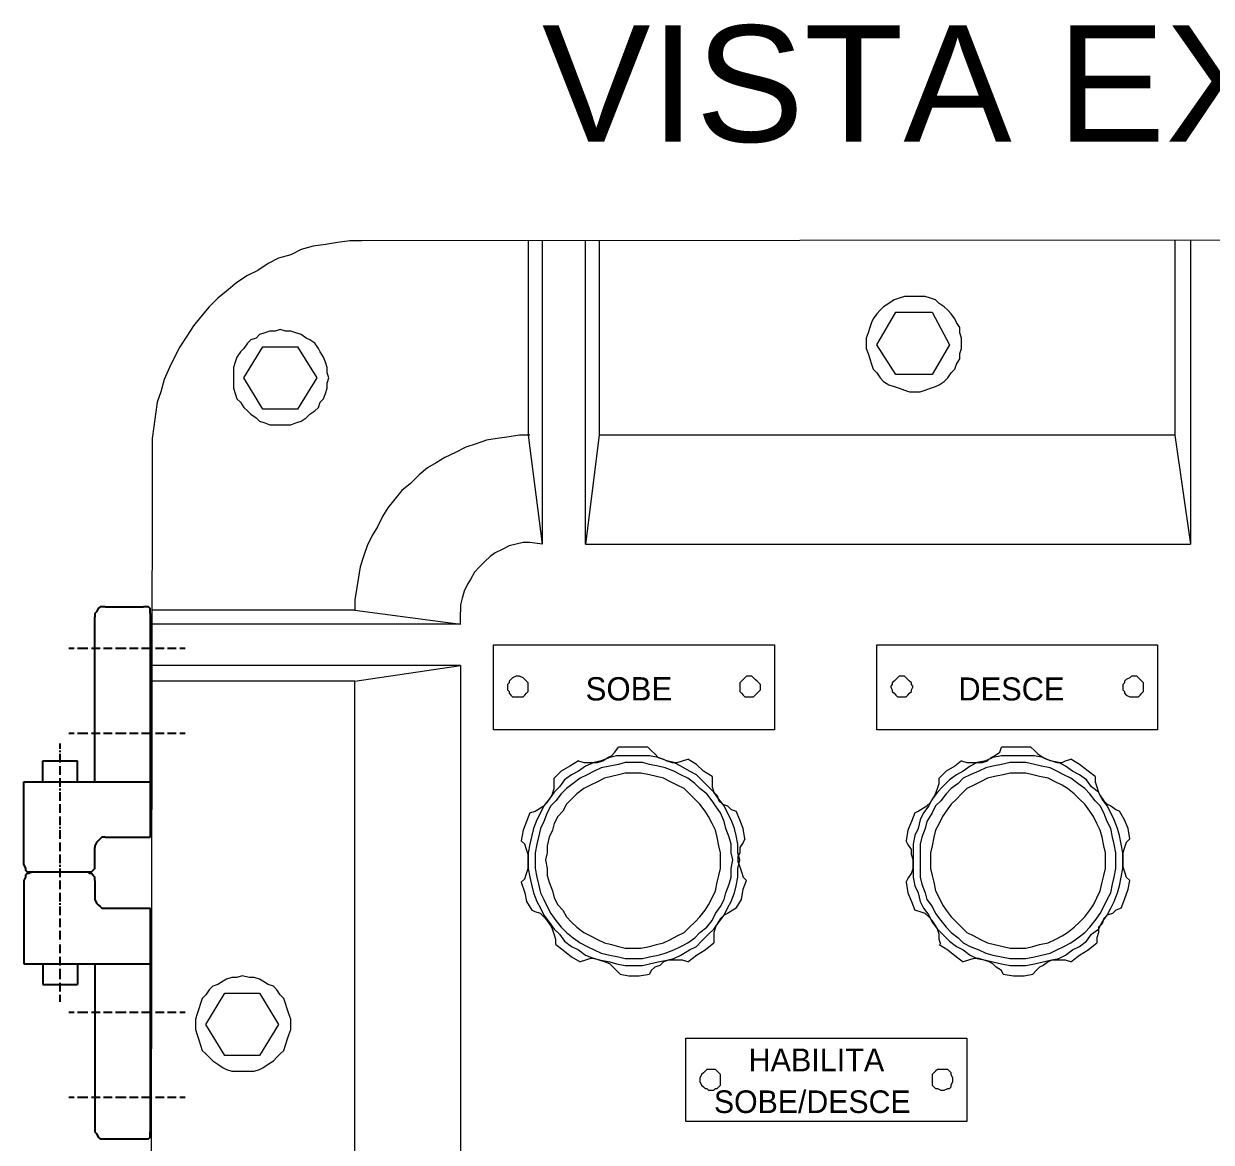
# Model space of a CAD drawing. Header units: millimetres. Extents: x -72 to 2978, y -1067 to 2817.
# Drawn here: x 1852 to 2056.1, y 1382.3 to 1574.5 of the extents above; entities that cross this region are included whole.
import ezdxf

# ---------------------------------------------------------------- set-up
doc = ezdxf.new("R2010")
doc.units = ezdxf.units.MM
doc.styles.add('CIDFont+F1$001H0', font='')
doc.styles.get("Standard").update_dxf_attribs({"font": 'arial.ttf'})
doc.styles.get('CIDFont+F1$001H0').set_extended_font_data('CIDFont+F1')

msp = doc.modelspace()

# ---------------------------------------------------------------- linework, layer by layer
at = {"color": 7, "linetype": 'Continuous', "lineweight": 15, "true_color": 0x000007}
for p, q in [((2201.79, 1537.48), (1910.11, 1537.18)), ((1938.71, 1537.18), (1938.71, 1503.82)), ((1941.1, 1537.18), (1941.1, 1485.05)), ((1948.55, 1485.05), (1948.55, 1537.18)), ((1950.93, 1537.18), (1950.93, 1503.82)), ((2049.84, 1537.18), (2049.84, 1503.82)), ((2052.52, 1537.18), (2052.52, 1485.05)), ((1998.6, 1519.31), (2001.88, 1524.97)), ((2001.88, 1524.97), (2008.13, 1524.97)), ((2008.13, 1524.97), (2011.11, 1519.31)), ((1889.85, 1513.65), (1893.13, 1519.01)), ((1893.13, 1519.01), (1899.09, 1519.01)), ((1899.09, 1519.01), (1902.37, 1513.65)), ((2001.88, 1514.24), (1998.6, 1519.31)), ((2011.11, 1519.31), (2008.13, 1514.24)), ((1893.13, 1508.29), (1889.85, 1513.65)), ((1902.37, 1513.65), (1899.09, 1508.29)), ((2008.13, 1514.24), (2001.88, 1514.24)), ((1899.09, 1508.29), (1893.13, 1508.29)), ((1938.71, 1503.82), (1941.1, 1485.05)), ((1950.93, 1503.82), (1948.55, 1485.05)), ((2049.84, 1503.82), (1950.93, 1503.82)), ((2049.84, 1503.82), (2052.52, 1485.05)), ((1874.06, 1501.14), (1873.77, 1209.17)), ((1941.1, 1485.05), (1939.01, 1485.35)), ((1948.55, 1485.05), (2052.52, 1485.05)), ((1908.92, 1473.73), (1874.06, 1473.73)), ((1908.92, 1473.73), (1927.1, 1471.34)), ((1927.1, 1471.34), (1927.1, 1473.43)), ((1927.1, 1471.34), (1874.06, 1471.34)), ((1927.1, 1464.19), (1874.06, 1464.19)), ((1908.92, 1461.51), (1927.1, 1464.19)), ((1927.1, 1464.19), (1927.1, 1358.73)), ((1908.92, 1461.51), (1874.06, 1461.51)), ((1908.92, 1361.11), (1908.92, 1461.51)), ((1883.3, 1402.52), (1886.58, 1407.88)), ((1886.58, 1407.88), (1892.54, 1407.88)), ((1892.54, 1407.88), (1895.81, 1402.52)), ((1886.58, 1397.16), (1883.3, 1402.52)), ((1895.81, 1402.52), (1892.54, 1397.16)), ((1892.54, 1397.16), (1886.58, 1397.16))]:
    msp.add_line(p, q, dxfattribs=at)
at = {"color": 7, "linetype": 'Continuous', "lineweight": 25, "true_color": 0x000007}
for p, q in [((1866.02, 1474.32), (1872.57, 1474.32)), ((1864.23, 1444.23), (1864.23, 1472.53)), ((1873.77, 1473.13), (1873.77, 1434.7)), ((1859.76, 1467.17), (1860.66, 1467.17)), ((1860.96, 1467.17), (1860.96, 1467.17)), ((1861.25, 1467.17), (1863.04, 1467.17)), ((1863.34, 1467.17), (1863.34, 1467.17)), ((1863.64, 1467.17), (1865.13, 1467.17)), ((1865.42, 1467.17), (1865.42, 1467.17)), ((1865.72, 1467.17), (1867.21, 1467.17)), ((1867.51, 1467.17), (1867.51, 1467.17)), ((1867.81, 1467.17), (1869.6, 1467.17)), ((1869.89, 1467.17), (1869.89, 1467.17)), ((1870.19, 1467.17), (1871.68, 1467.17)), ((1871.98, 1467.17), (1871.98, 1467.17)), ((1872.28, 1467.17), (1873.77, 1467.17)), ((1874.06, 1467.17), (1874.06, 1467.17)), ((1874.66, 1467.17), (1876.15, 1467.17)), ((1876.45, 1467.17), (1876.45, 1467.17)), ((1876.75, 1467.17), (1878.24, 1467.17)), ((1878.53, 1467.17), (1878.53, 1467.17)), ((1878.83, 1467.17), (1879.73, 1467.17)), ((1859.76, 1452.57), (1860.66, 1452.57)), ((1860.96, 1452.57), (1860.96, 1452.57)), ((1861.25, 1452.57), (1863.04, 1452.57)), ((1863.34, 1452.57), (1863.34, 1452.57)), ((1863.64, 1452.57), (1865.13, 1452.57)), ((1865.42, 1452.57), (1865.42, 1452.57)), ((1865.72, 1452.57), (1867.21, 1452.57)), ((1867.51, 1452.57), (1867.51, 1452.57)), ((1867.81, 1452.57), (1869.6, 1452.57)), ((1869.89, 1452.57), (1869.89, 1452.57)), ((1870.19, 1452.57), (1871.68, 1452.57)), ((1871.98, 1452.57), (1871.98, 1452.57)), ((1872.28, 1452.57), (1873.77, 1452.57)), ((1874.06, 1452.57), (1874.06, 1452.57)), ((1874.66, 1452.57), (1876.15, 1452.57)), ((1876.45, 1452.57), (1876.45, 1452.57)), ((1876.75, 1452.57), (1878.24, 1452.57)), ((1878.53, 1452.57), (1878.53, 1452.57)), ((1878.83, 1452.57), (1879.73, 1452.57)), ((1858.27, 1449.89), (1858.27, 1450.79)), ((1858.27, 1449.3), (1858.27, 1449.59)), ((1858.27, 1447.51), (1858.27, 1449)), ((1855.29, 1447.81), (1861.25, 1447.81)), ((1855.29, 1444.23), (1855.29, 1447.81)), ((1858.27, 1447.21), (1858.27, 1447.21)), ((1861.25, 1444.23), (1861.25, 1447.81)), ((1858.27, 1445.42), (1858.27, 1446.91)), ((1858.27, 1445.13), (1858.27, 1445.13)), ((1852.02, 1444.23), (1873.77, 1444.23)), ((1852.02, 1429.93), (1852.02, 1444.23)), ((1858.27, 1443.34), (1858.27, 1444.83)), ((1858.27, 1442.74), (1858.27, 1443.04)), ((1858.27, 1440.95), (1858.27, 1442.44)), ((1858.27, 1440.66), (1858.27, 1440.66)), ((1858.27, 1438.87), (1858.27, 1440.36)), ((1858.27, 1438.57), (1858.27, 1438.57)), ((1858.27, 1436.78), (1858.27, 1438.27)), ((1858.27, 1436.19), (1858.27, 1436.49)), ((1858.27, 1434.4), (1858.27, 1435.89)), ((1866.02, 1434.7), (1873.77, 1434.7)), ((1858.27, 1434.1), (1858.27, 1434.1)), ((1858.27, 1432.31), (1858.27, 1433.8)), ((1864.23, 1429.93), (1864.23, 1432.91)), ((1858.27, 1432.02), (1858.27, 1432.02)), ((1858.27, 1430.23), (1858.27, 1431.72)), ((1853.51, 1428.74), (1863.04, 1428.74)), ((1858.27, 1429.63), (1858.27, 1429.93)), ((1858.27, 1427.85), (1858.27, 1429.33)), ((1852.02, 1427.25), (1852.02, 1412.95)), ((1858.27, 1427.55), (1858.27, 1427.55)), ((1858.27, 1425.76), (1858.27, 1427.25)), ((1864.23, 1427.25), (1864.23, 1424.27)), ((1858.27, 1425.46), (1858.27, 1425.46)), ((1858.27, 1423.67), (1858.27, 1425.16)), ((1858.27, 1423.08), (1858.27, 1423.38)), ((1858.27, 1421.29), (1858.27, 1422.78)), ((1866.02, 1422.48), (1873.77, 1422.48)), ((1873.77, 1422.48), (1873.77, 1384.05)), ((1858.27, 1420.99), (1858.27, 1420.99)), ((1858.27, 1419.21), (1858.27, 1420.7)), ((1858.27, 1418.91), (1858.27, 1418.91)), ((1858.27, 1417.12), (1858.27, 1418.61)), ((1858.27, 1416.52), (1858.27, 1416.52)), ((1858.27, 1414.74), (1858.27, 1416.23)), ((1858.27, 1414.44), (1858.27, 1414.44)), ((1852.02, 1412.95), (1873.77, 1412.95)), ((1855.29, 1412.95), (1855.29, 1409.37)), ((1858.27, 1412.65), (1858.27, 1414.14)), ((1858.27, 1412.35), (1858.27, 1412.35)), ((1861.25, 1412.95), (1861.25, 1409.37)), ((1864.23, 1412.95), (1864.23, 1384.65)), ((1858.27, 1410.27), (1858.27, 1412.06)), ((1855.29, 1409.37), (1861.25, 1409.37)), ((1858.27, 1409.97), (1858.27, 1409.97)), ((1858.27, 1408.18), (1858.27, 1409.67)), ((1858.27, 1407.88), (1858.27, 1407.88)), ((1858.27, 1406.39), (1858.27, 1407.59)), ((1859.76, 1404.61), (1860.66, 1404.61)), ((1860.96, 1404.61), (1860.96, 1404.61)), ((1861.25, 1404.61), (1863.04, 1404.61)), ((1863.34, 1404.61), (1863.34, 1404.61)), ((1863.64, 1404.61), (1865.13, 1404.61)), ((1865.42, 1404.61), (1865.42, 1404.61)), ((1865.72, 1404.61), (1867.21, 1404.61)), ((1867.51, 1404.61), (1867.51, 1404.61)), ((1867.81, 1404.61), (1869.6, 1404.61)), ((1869.89, 1404.61), (1869.89, 1404.61)), ((1870.19, 1404.61), (1871.68, 1404.61)), ((1871.98, 1404.61), (1871.98, 1404.61)), ((1872.28, 1404.61), (1873.77, 1404.61)), ((1874.06, 1404.61), (1874.06, 1404.61)), ((1874.66, 1404.61), (1876.15, 1404.61)), ((1876.45, 1404.61), (1876.45, 1404.61)), ((1876.75, 1404.61), (1878.24, 1404.61)), ((1878.53, 1404.61), (1878.53, 1404.61)), ((1878.83, 1404.61), (1879.73, 1404.61)), ((1859.76, 1390.01), (1860.66, 1390.01)), ((1860.96, 1390.01), (1860.96, 1390.01)), ((1861.25, 1390.01), (1863.04, 1390.01)), ((1863.34, 1390.01), (1863.34, 1390.01)), ((1863.64, 1390.01), (1865.13, 1390.01)), ((1865.42, 1390.01), (1865.42, 1390.01)), ((1865.72, 1390.01), (1867.21, 1390.01)), ((1867.51, 1390.01), (1867.51, 1390.01)), ((1867.81, 1390.01), (1869.6, 1390.01)), ((1869.89, 1390.01), (1869.89, 1390.01)), ((1870.19, 1390.01), (1871.68, 1390.01)), ((1871.98, 1390.01), (1871.98, 1390.01)), ((1872.28, 1390.01), (1873.77, 1390.01)), ((1874.06, 1390.01), (1874.06, 1390.01)), ((1874.66, 1390.01), (1876.15, 1390.01)), ((1876.45, 1390.01), (1876.45, 1390.01)), ((1876.75, 1390.01), (1878.24, 1390.01)), ((1878.53, 1390.01), (1878.53, 1390.01)), ((1878.83, 1390.01), (1879.73, 1390.01)), ((1866.02, 1382.86), (1872.57, 1382.86))]:
    msp.add_line(p, q, dxfattribs=at)
at = {"color": 7, "linetype": 'Continuous', "lineweight": 15, "true_color": 0x000007}
for points in [[(1910.11, 1537.18), (1908.03, 1537.18), (1905.94, 1536.89), (1903.86, 1536.59), (1901.77, 1536.29), (1899.69, 1535.7), (1897.9, 1534.8), (1895.81, 1534.21), (1894.03, 1533.31), (1892.24, 1532.12), (1890.45, 1531.23), (1888.66, 1530.03), (1886.88, 1528.54), (1885.39, 1527.35), (1883.9, 1525.86), (1882.41, 1524.08), (1881.21, 1522.59), (1880.02, 1520.8), (1878.83, 1519.01), (1877.94, 1517.22), (1877.04, 1515.44), (1876.15, 1513.35), (1875.55, 1511.27), (1874.96, 1509.48), (1874.66, 1507.39), (1874.36, 1505.31), (1874.06, 1503.22), (1874.06, 1501.14)], [(1939.01, 1503.82), (1937.23, 1503.82), (1935.44, 1503.52), (1933.35, 1503.22), (1931.56, 1502.92), (1929.78, 1502.33), (1927.99, 1501.73), (1926.2, 1500.84), (1924.41, 1499.94), (1922.92, 1499.05), (1921.43, 1498.16), (1919.95, 1496.96), (1918.46, 1495.47), (1916.97, 1494.28), (1915.77, 1492.79), (1914.58, 1491.3), (1913.69, 1489.81), (1912.8, 1488.03), (1911.9, 1486.54), (1911.01, 1484.75), (1910.41, 1482.96), (1909.82, 1481.17), (1909.52, 1479.39), (1909.22, 1477.3), (1908.92, 1475.51), (1908.92, 1473.73)], [(1939.01, 1485.35), (1937.82, 1485.35), (1936.63, 1485.05), (1935.44, 1484.75), (1934.25, 1484.15), (1933.05, 1483.56), (1932.16, 1482.96), (1931.27, 1482.07), (1930.37, 1481.17), (1929.48, 1480.28), (1928.88, 1479.09), (1928.29, 1478.2), (1927.69, 1477), (1927.39, 1475.81), (1927.1, 1474.62), (1927.1, 1473.43)], [(1947.35, 1447.81), (1948.25, 1447.51), (1949.14, 1447.51), (1949.74, 1447.51), (1950.63, 1447.51), (1951.53, 1447.81), (1952.42, 1448.4), (1953.02, 1448.7), (1953.61, 1449.3), (1954.21, 1450.19)], [(1959.27, 1450.19), (1957.48, 1450.19), (1955.7, 1450.19), (1954.21, 1450.19)], [(1959.27, 1450.19), (1959.87, 1449.59), (1960.46, 1449), (1961.06, 1448.4), (1961.95, 1448.1), (1962.55, 1447.81), (1963.44, 1447.51), (1964.34, 1447.51), (1965.23, 1447.81), (1966.12, 1448.1)], [(2013.2, 1447.81), (2014.09, 1447.51), (2014.98, 1447.51), (2015.88, 1447.51), (2016.77, 1447.51), (2017.67, 1447.81), (2018.26, 1448.4), (2018.86, 1448.7), (2019.75, 1449.3), (2020.05, 1450.19)], [(2025.11, 1450.19), (2023.62, 1450.19), (2021.84, 1450.19), (2020.05, 1450.19)], [(2025.11, 1450.19), (2025.71, 1449.59), (2026.31, 1449), (2027.2, 1448.4), (2027.8, 1448.1), (2028.69, 1447.81), (2029.58, 1447.51), (2030.48, 1447.51), (2031.07, 1447.81), (2031.97, 1448.1)], [(1947.35, 1447.81), (1945.87, 1446.91), (1944.38, 1446.02), (1943.18, 1444.83)], [(1970.3, 1445.13), (1968.81, 1446.02), (1967.61, 1447.21), (1966.12, 1448.1)], [(2013.2, 1447.81), (2012.01, 1446.91), (2010.52, 1446.02), (2009.32, 1444.83)], [(2036.14, 1445.13), (2034.95, 1446.02), (2033.46, 1447.21), (2031.97, 1448.1)], [(1970.3, 1445.13), (1970.3, 1444.23), (1970.3, 1443.34), (1970.59, 1442.44), (1971.19, 1441.85), (1971.49, 1440.95), (1972.08, 1440.36), (1972.98, 1440.06), (1973.57, 1439.46), (1974.47, 1439.17)], [(2036.14, 1445.13), (2036.14, 1444.23), (2036.44, 1443.34), (2036.73, 1442.44), (2037.03, 1441.85), (2037.63, 1440.95), (2038.22, 1440.36), (2038.82, 1440.06), (2039.71, 1439.46), (2040.31, 1439.17)], [(1939.01, 1438.87), (1939.91, 1439.17), (1940.8, 1439.76), (1941.4, 1440.06), (1941.99, 1440.66), (1942.59, 1441.55), (1942.89, 1442.15), (1943.18, 1443.04), (1943.18, 1443.93), (1943.18, 1444.83)], [(2005.15, 1438.87), (2005.75, 1439.17), (2006.64, 1439.76), (2007.24, 1440.06), (2007.83, 1440.66), (2008.43, 1441.55), (2008.73, 1442.15), (2009.03, 1443.04), (2009.32, 1443.93), (2009.32, 1444.83)], [(1939.01, 1438.87), (1938.42, 1437.38), (1937.82, 1435.89), (1937.52, 1434.1)], [(1975.96, 1434.4), (1975.66, 1436.19), (1975.06, 1437.68), (1974.47, 1439.17)], [(2005.15, 1438.87), (2004.56, 1437.38), (2003.96, 1435.89), (2003.66, 1434.1)], [(2042.1, 1434.4), (2041.8, 1436.19), (2041.2, 1437.68), (2040.31, 1439.17)], [(1937.52, 1426.95), (1938.12, 1427.55), (1938.42, 1428.44), (1938.71, 1429.33), (1938.71, 1430.23), (1938.71, 1430.82), (1938.71, 1431.72), (1938.42, 1432.61), (1938.12, 1433.51), (1937.52, 1434.1)], [(1975.96, 1434.4), (1975.66, 1433.8), (1975.06, 1432.91), (1975.06, 1432.02), (1974.76, 1431.42), (1974.76, 1430.53), (1975.06, 1429.63), (1975.36, 1428.74), (1975.66, 1427.85), (1976.25, 1427.25)], [(2003.66, 1426.95), (2003.96, 1427.55), (2004.56, 1428.44), (2004.85, 1429.33), (2004.85, 1430.23), (2004.85, 1430.82), (2004.56, 1431.72), (2004.56, 1432.61), (2003.96, 1433.51), (2003.66, 1434.1)], [(2042.1, 1434.4), (2041.5, 1433.8), (2041.2, 1432.91), (2040.9, 1432.02), (2040.9, 1431.42), (2040.9, 1430.53), (2040.9, 1429.63), (2041.2, 1428.74), (2041.5, 1427.85), (2042.1, 1427.25)], [(1937.52, 1426.95), (1938.12, 1425.16), (1938.42, 1423.67), (1939.31, 1422.18)], [(1974.47, 1422.48), (1975.36, 1423.97), (1975.66, 1425.76), (1976.25, 1427.25)], [(2003.66, 1426.95), (2003.96, 1425.16), (2004.56, 1423.67), (2005.15, 1422.18)], [(2040.61, 1422.48), (2041.2, 1423.97), (2041.8, 1425.76), (2042.1, 1427.25)], [(1974.47, 1422.48), (1973.87, 1422.18), (1972.98, 1421.59), (1972.38, 1421.29), (1971.78, 1420.7), (1971.19, 1419.8), (1970.89, 1419.21), (1970.59, 1418.31), (1970.59, 1417.42), (1970.59, 1416.52)], [(2040.61, 1422.48), (2039.71, 1422.18), (2039.12, 1421.59), (2038.22, 1421.29), (2037.63, 1420.7), (2037.33, 1419.8), (2036.73, 1419.21), (2036.73, 1418.31), (2036.44, 1417.42), (2036.44, 1416.52)], [(1943.48, 1416.23), (1943.48, 1417.12), (1943.18, 1418.01), (1942.89, 1418.91), (1942.59, 1419.5), (1941.99, 1420.4), (1941.4, 1420.99), (1940.8, 1421.59), (1939.91, 1421.89), (1939.31, 1422.18)], [(2009.62, 1416.23), (2009.32, 1417.12), (2009.32, 1418.01), (2009.03, 1418.91), (2008.73, 1419.5), (2008.13, 1420.4), (2007.54, 1420.99), (2006.94, 1421.59), (2006.05, 1421.89), (2005.15, 1422.18)], [(1966.12, 1413.25), (1967.61, 1414.44), (1969.1, 1415.33), (1970.59, 1416.52)], [(2031.97, 1413.25), (2033.46, 1414.44), (2034.95, 1415.33), (2036.44, 1416.52)], [(1943.48, 1416.23), (1944.67, 1415.33), (1946.16, 1414.14), (1947.65, 1413.25)], [(2009.32, 1416.23), (2010.81, 1415.33), (2012.3, 1414.14), (2013.49, 1413.25)], [(1954.5, 1411.16), (1953.91, 1411.76), (1953.31, 1412.35), (1952.72, 1412.95), (1951.82, 1413.25), (1950.93, 1413.54), (1950.04, 1413.84), (1949.44, 1413.84), (1948.55, 1413.54), (1947.65, 1413.25)], [(1966.12, 1413.25), (1965.23, 1413.54), (1964.34, 1413.54), (1963.44, 1413.54), (1962.85, 1413.54), (1961.95, 1413.25), (1961.36, 1412.65), (1960.46, 1412.35), (1959.87, 1411.76), (1959.57, 1411.16)], [(2020.35, 1411.16), (2020.05, 1411.76), (2019.16, 1412.35), (2018.56, 1412.95), (2017.96, 1413.25), (2017.07, 1413.54), (2016.18, 1413.84), (2015.28, 1413.84), (2014.39, 1413.54), (2013.49, 1413.25)], [(2031.97, 1413.25), (2031.07, 1413.54), (2030.48, 1413.54), (2029.58, 1413.54), (2028.69, 1413.54), (2028.09, 1413.25), (2027.2, 1412.65), (2026.6, 1412.35), (2026.01, 1411.76), (2025.41, 1411.16)], [(1954.5, 1411.16), (1955.99, 1410.86), (1957.78, 1410.86), (1959.57, 1411.16)], [(2020.35, 1411.16), (2022.13, 1410.86), (2023.92, 1410.86), (2025.41, 1411.16)]]:
    msp.add_lwpolyline(points, dxfattribs=at)
for points in [[(2013.2, 1519.61), (2013.2, 1520.5), (2012.9, 1521.39), (2012.9, 1522.29), (2012.3, 1523.18), (2012.01, 1523.78), (2011.41, 1524.67), (2010.81, 1525.27), (2010.22, 1525.86), (2009.32, 1526.46), (2008.73, 1527.06), (2007.83, 1527.35), (2006.94, 1527.65), (2006.05, 1527.65), (2005.15, 1527.65), (2004.26, 1527.65), (2003.37, 1527.65), (2002.47, 1527.35), (2001.58, 1527.06), (2000.68, 1526.46), (1999.79, 1525.86), (1999.19, 1525.27), (1998.6, 1524.67), (1998, 1523.78), (1997.7, 1523.18), (1997.41, 1522.29), (1997.11, 1521.39), (1996.81, 1520.5), (1996.81, 1519.61), (1996.81, 1518.71), (1997.11, 1517.82), (1997.41, 1516.93), (1997.7, 1516.03), (1998, 1515.14), (1998.6, 1514.54), (1999.19, 1513.65), (1999.79, 1513.05), (2000.68, 1512.46), (2001.58, 1512.16), (2002.47, 1511.86), (2003.37, 1511.56), (2004.26, 1511.27), (2005.15, 1511.27), (2006.05, 1511.27), (2006.94, 1511.56), (2007.83, 1511.86), (2008.73, 1512.16), (2009.32, 1512.46), (2010.22, 1513.05), (2010.81, 1513.65), (2011.41, 1514.54), (2012.01, 1515.14), (2012.3, 1516.03), (2012.9, 1516.93), (2012.9, 1517.82), (2013.2, 1518.71)], [(1904.45, 1513.65), (1904.16, 1514.54), (1904.16, 1515.44), (1903.86, 1516.33), (1903.56, 1517.22), (1902.96, 1518.12), (1902.67, 1518.71), (1902.07, 1519.61), (1901.18, 1520.2), (1900.58, 1520.5), (1899.69, 1521.1), (1898.79, 1521.39), (1897.9, 1521.69), (1897, 1521.69), (1896.11, 1521.99), (1895.22, 1521.69), (1894.32, 1521.69), (1893.43, 1521.39), (1892.54, 1521.1), (1891.94, 1520.5), (1891.05, 1520.2), (1890.45, 1519.61), (1889.85, 1518.71), (1889.26, 1518.12), (1888.66, 1517.22), (1888.36, 1516.33), (1888.07, 1515.44), (1888.07, 1514.54), (1888.07, 1513.65), (1888.07, 1512.75), (1888.07, 1511.86), (1888.36, 1510.97), (1888.66, 1510.07), (1889.26, 1509.48), (1889.85, 1508.58), (1890.45, 1507.99), (1891.05, 1507.39), (1891.94, 1506.8), (1892.54, 1506.2), (1893.43, 1505.9), (1894.32, 1505.6), (1895.22, 1505.6), (1896.11, 1505.6), (1897, 1505.6), (1897.9, 1505.6), (1898.79, 1505.9), (1899.69, 1506.2), (1900.58, 1506.8), (1901.18, 1507.39), (1902.07, 1507.99), (1902.67, 1508.58), (1902.96, 1509.48), (1903.56, 1510.07), (1903.86, 1510.97), (1904.16, 1511.86), (1904.16, 1512.75)], [(1932.76, 1467.77), (1981.02, 1467.77), (1981.02, 1453.17), (1932.76, 1453.17)], [(1998.6, 1467.77), (2046.86, 1467.77), (2046.86, 1453.17), (1998.6, 1453.17)], [(1938.71, 1460.62), (1938.71, 1460.92), (1938.71, 1461.21), (1938.42, 1461.51), (1938.12, 1461.81), (1937.82, 1462.11), (1937.23, 1462.4), (1936.93, 1462.4), (1936.63, 1462.4), (1936.03, 1462.11), (1935.74, 1461.81), (1935.44, 1461.51), (1935.44, 1461.21), (1935.14, 1460.92), (1935.14, 1460.62), (1935.14, 1460.02), (1935.44, 1459.72), (1935.44, 1459.43), (1935.74, 1459.13), (1936.03, 1458.83), (1936.63, 1458.83), (1936.93, 1458.83), (1937.23, 1458.83), (1937.82, 1458.83), (1938.12, 1459.13), (1938.42, 1459.43), (1938.71, 1459.72), (1938.71, 1460.02)], [(1978.64, 1460.62), (1978.64, 1460.92), (1978.34, 1461.21), (1978.04, 1461.51), (1977.74, 1461.81), (1977.45, 1462.11), (1977.15, 1462.4), (1976.85, 1462.4), (1976.25, 1462.4), (1975.96, 1462.11), (1975.66, 1461.81), (1975.36, 1461.51), (1975.06, 1461.21), (1975.06, 1460.92), (1975.06, 1460.62), (1975.06, 1460.02), (1975.06, 1459.72), (1975.36, 1459.43), (1975.66, 1459.13), (1975.96, 1458.83), (1976.25, 1458.83), (1976.85, 1458.83), (1977.15, 1458.83), (1977.45, 1458.83), (1977.74, 1459.13), (1978.04, 1459.43), (1978.34, 1459.72), (1978.64, 1460.02)], [(2004.85, 1460.62), (2004.56, 1460.92), (2004.56, 1461.21), (2004.26, 1461.51), (2003.96, 1461.81), (2003.66, 1462.11), (2003.37, 1462.4), (2003.07, 1462.4), (2002.47, 1462.4), (2002.17, 1462.11), (2001.88, 1461.81), (2001.58, 1461.51), (2001.28, 1461.21), (2001.28, 1460.92), (2000.98, 1460.62), (2001.28, 1460.02), (2001.28, 1459.72), (2001.58, 1459.43), (2001.88, 1459.13), (2002.17, 1458.83), (2002.47, 1458.83), (2003.07, 1458.83), (2003.37, 1458.83), (2003.66, 1458.83), (2003.96, 1459.13), (2004.26, 1459.43), (2004.56, 1459.72), (2004.56, 1460.02)], [(2044.48, 1460.62), (2044.48, 1460.92), (2044.48, 1461.21), (2044.18, 1461.51), (2043.88, 1461.81), (2043.59, 1462.11), (2043.29, 1462.4), (2042.69, 1462.4), (2042.39, 1462.4), (2042.1, 1462.11), (2041.5, 1461.81), (2041.2, 1461.51), (2041.2, 1461.21), (2040.9, 1460.92), (2040.9, 1460.62), (2040.9, 1460.02), (2041.2, 1459.72), (2041.2, 1459.43), (2041.5, 1459.13), (2042.1, 1458.83), (2042.39, 1458.83), (2042.69, 1458.83), (2043.29, 1458.83), (2043.59, 1458.83), (2043.88, 1459.13), (2044.18, 1459.43), (2044.48, 1459.72), (2044.48, 1460.02)], [(1975.06, 1430.82), (1974.76, 1432.02), (1974.76, 1433.51), (1974.47, 1435), (1974.17, 1436.19), (1973.57, 1437.68), (1972.98, 1438.87), (1972.38, 1440.06), (1971.49, 1441.25), (1970.59, 1442.44), (1969.7, 1443.34), (1968.51, 1444.53), (1967.61, 1445.42), (1966.42, 1446.02), (1964.93, 1446.91), (1963.74, 1447.51), (1962.55, 1447.81), (1961.06, 1448.4), (1959.57, 1448.7), (1958.38, 1448.7), (1956.89, 1448.7), (1955.4, 1448.7), (1953.91, 1448.7), (1952.72, 1448.4), (1951.23, 1447.81), (1950.04, 1447.51), (1948.55, 1446.91), (1947.35, 1446.02), (1946.16, 1445.42), (1944.97, 1444.53), (1944.08, 1443.34), (1943.18, 1442.44), (1942.29, 1441.25), (1941.4, 1440.06), (1940.8, 1438.87), (1940.2, 1437.68), (1939.61, 1436.19), (1939.31, 1435), (1939.01, 1433.51), (1938.71, 1432.02), (1938.71, 1430.82), (1938.71, 1429.33), (1939.01, 1427.85), (1939.31, 1426.36), (1939.61, 1425.16), (1940.2, 1423.67), (1940.8, 1422.48), (1941.4, 1421.29), (1942.29, 1420.1), (1943.18, 1418.91), (1944.08, 1418.01), (1944.97, 1416.82), (1946.16, 1415.93), (1947.35, 1415.33), (1948.55, 1414.44), (1950.04, 1413.84), (1951.23, 1413.54), (1952.72, 1413.25), (1953.91, 1412.95), (1955.4, 1412.65), (1956.89, 1412.65), (1958.38, 1412.65), (1959.57, 1412.95), (1961.06, 1413.25), (1962.55, 1413.54), (1963.74, 1413.84), (1964.93, 1414.44), (1966.42, 1415.33), (1967.61, 1415.93), (1968.51, 1416.82), (1969.7, 1418.01), (1970.59, 1418.91), (1971.49, 1420.1), (1972.38, 1421.29), (1972.98, 1422.48), (1973.57, 1423.67), (1974.17, 1425.16), (1974.47, 1426.36), (1974.76, 1427.85), (1974.76, 1429.33)], [(1973.87, 1430.82), (1973.57, 1432.02), (1973.57, 1433.51), (1973.27, 1434.7), (1972.68, 1436.19), (1972.38, 1437.38), (1971.78, 1438.87), (1970.89, 1440.06), (1970.3, 1440.95), (1969.4, 1442.15), (1968.21, 1443.04), (1967.32, 1443.93), (1966.12, 1444.83), (1964.93, 1445.42), (1963.74, 1446.02), (1962.25, 1446.61), (1961.06, 1446.91), (1959.57, 1447.21), (1958.38, 1447.51), (1956.89, 1447.51), (1955.4, 1447.51), (1954.21, 1447.21), (1952.72, 1446.91), (1951.23, 1446.61), (1950.04, 1446.02), (1948.84, 1445.42), (1947.65, 1444.83), (1946.46, 1443.93), (1945.27, 1443.04), (1944.38, 1442.15), (1943.48, 1440.95), (1942.59, 1440.06), (1941.99, 1438.87), (1941.4, 1437.38), (1940.8, 1436.19), (1940.5, 1434.7), (1940.2, 1433.51), (1939.91, 1432.02), (1939.91, 1430.82), (1939.91, 1429.33), (1940.2, 1427.85), (1940.5, 1426.65), (1940.8, 1425.16), (1941.4, 1423.97), (1941.99, 1422.78), (1942.59, 1421.59), (1943.48, 1420.4), (1944.38, 1419.21), (1945.27, 1418.31), (1946.46, 1417.42), (1947.65, 1416.52), (1948.84, 1415.93), (1950.04, 1415.33), (1951.23, 1414.74), (1952.72, 1414.44), (1954.21, 1414.14), (1955.4, 1413.84), (1956.89, 1413.84), (1958.38, 1413.84), (1959.57, 1414.14), (1961.06, 1414.44), (1962.25, 1414.74), (1963.74, 1415.33), (1964.93, 1415.93), (1966.12, 1416.52), (1967.32, 1417.42), (1968.21, 1418.31), (1969.4, 1419.21), (1970.3, 1420.4), (1970.89, 1421.59), (1971.78, 1422.78), (1972.38, 1423.97), (1972.68, 1425.16), (1973.27, 1426.65), (1973.57, 1427.85), (1973.57, 1429.33)], [(2040.9, 1430.82), (2040.9, 1432.02), (2040.61, 1433.51), (2040.31, 1435), (2040.01, 1436.19), (2039.41, 1437.68), (2038.82, 1438.87), (2038.22, 1440.06), (2037.33, 1441.25), (2036.73, 1442.44), (2035.54, 1443.34), (2034.65, 1444.53), (2033.46, 1445.42), (2032.26, 1446.02), (2031.07, 1446.91), (2029.88, 1447.51), (2028.39, 1447.81), (2027.2, 1448.4), (2025.71, 1448.7), (2024.22, 1448.7), (2022.73, 1448.7), (2021.54, 1448.7), (2020.05, 1448.7), (2018.56, 1448.4), (2017.37, 1447.81), (2015.88, 1447.51), (2014.69, 1446.91), (2013.49, 1446.02), (2012.3, 1445.42), (2011.11, 1444.53), (2009.92, 1443.34), (2009.03, 1442.44), (2008.13, 1441.25), (2007.54, 1440.06), (2006.64, 1438.87), (2006.05, 1437.68), (2005.75, 1436.19), (2005.15, 1435), (2004.85, 1433.51), (2004.85, 1432.02), (2004.85, 1430.82), (2004.85, 1429.33), (2004.85, 1427.85), (2005.15, 1426.36), (2005.75, 1425.16), (2006.05, 1423.67), (2006.64, 1422.48), (2007.54, 1421.29), (2008.13, 1420.1), (2009.03, 1418.91), (2009.92, 1418.01), (2011.11, 1416.82), (2012.3, 1415.93), (2013.49, 1415.33), (2014.69, 1414.44), (2015.88, 1413.84), (2017.37, 1413.54), (2018.56, 1413.25), (2020.05, 1412.95), (2021.54, 1412.65), (2022.73, 1412.65), (2024.22, 1412.65), (2025.71, 1412.95), (2027.2, 1413.25), (2028.39, 1413.54), (2029.88, 1413.84), (2031.07, 1414.44), (2032.26, 1415.33), (2033.46, 1415.93), (2034.65, 1416.82), (2035.54, 1418.01), (2036.73, 1418.91), (2037.33, 1420.1), (2038.22, 1421.29), (2038.82, 1422.48), (2039.41, 1423.67), (2040.01, 1425.16), (2040.31, 1426.36), (2040.61, 1427.85), (2040.9, 1429.33)], [(2039.71, 1430.82), (2039.71, 1432.02), (2039.41, 1433.51), (2039.12, 1434.7), (2038.82, 1436.19), (2038.22, 1437.38), (2037.63, 1438.87), (2037.03, 1440.06), (2036.14, 1440.95), (2035.24, 1442.15), (2034.35, 1443.04), (2033.16, 1443.93), (2031.97, 1444.83), (2030.77, 1445.42), (2029.58, 1446.02), (2028.39, 1446.61), (2026.9, 1446.91), (2025.71, 1447.21), (2024.22, 1447.51), (2022.73, 1447.51), (2021.54, 1447.51), (2020.05, 1447.21), (2018.56, 1446.91), (2017.37, 1446.61), (2016.18, 1446.02), (2014.69, 1445.42), (2013.49, 1444.83), (2012.6, 1443.93), (2011.41, 1443.04), (2010.52, 1442.15), (2009.62, 1440.95), (2008.73, 1440.06), (2008.13, 1438.87), (2007.24, 1437.38), (2006.94, 1436.19), (2006.34, 1434.7), (2006.05, 1433.51), (2006.05, 1432.02), (2006.05, 1430.82), (2006.05, 1429.33), (2006.05, 1427.85), (2006.34, 1426.65), (2006.94, 1425.16), (2007.24, 1423.97), (2008.13, 1422.78), (2008.73, 1421.59), (2009.62, 1420.4), (2010.52, 1419.21), (2011.41, 1418.31), (2012.6, 1417.42), (2013.49, 1416.52), (2014.69, 1415.93), (2016.18, 1415.33), (2017.37, 1414.74), (2018.56, 1414.44), (2020.05, 1414.14), (2021.54, 1413.84), (2022.73, 1413.84), (2024.22, 1413.84), (2025.71, 1414.14), (2026.9, 1414.44), (2028.39, 1414.74), (2029.58, 1415.33), (2030.77, 1415.93), (2031.97, 1416.52), (2033.16, 1417.42), (2034.35, 1418.31), (2035.24, 1419.21), (2036.14, 1420.4), (2037.03, 1421.59), (2037.63, 1422.78), (2038.22, 1423.97), (2038.82, 1425.16), (2039.12, 1426.65), (2039.41, 1427.85), (2039.71, 1429.33)], [(1971.78, 1430.82), (1971.78, 1432.02), (1971.49, 1433.21), (1971.19, 1434.7), (1970.89, 1435.89), (1970.3, 1437.08), (1969.7, 1438.27), (1969.1, 1439.17), (1968.21, 1440.36), (1967.32, 1441.25), (1966.42, 1442.15), (1965.53, 1443.04), (1964.34, 1443.64), (1963.14, 1444.23), (1961.95, 1444.83), (1960.76, 1445.13), (1959.57, 1445.42), (1958.08, 1445.72), (1956.89, 1445.72), (1955.4, 1445.72), (1954.21, 1445.42), (1953.02, 1445.13), (1951.82, 1444.83), (1950.63, 1444.23), (1949.44, 1443.64), (1948.25, 1443.04), (1947.06, 1442.15), (1946.16, 1441.25), (1945.27, 1440.36), (1944.67, 1439.17), (1943.78, 1438.27), (1943.18, 1437.08), (1942.89, 1435.89), (1942.29, 1434.7), (1941.99, 1433.21), (1941.99, 1432.02), (1941.69, 1430.82), (1941.99, 1429.33), (1941.99, 1428.14), (1942.29, 1426.95), (1942.89, 1425.46), (1943.18, 1424.27), (1943.78, 1423.08), (1944.67, 1422.18), (1945.27, 1420.99), (1946.16, 1420.1), (1947.06, 1419.21), (1948.25, 1418.31), (1949.44, 1417.72), (1950.63, 1417.12), (1951.82, 1416.52), (1953.02, 1416.23), (1954.21, 1415.93), (1955.4, 1415.63), (1956.89, 1415.63), (1958.08, 1415.63), (1959.57, 1415.93), (1960.76, 1416.23), (1961.95, 1416.52), (1963.14, 1417.12), (1964.34, 1417.72), (1965.53, 1418.31), (1966.42, 1419.21), (1967.32, 1420.1), (1968.21, 1420.99), (1969.1, 1422.18), (1969.7, 1423.08), (1970.3, 1424.27), (1970.89, 1425.46), (1971.19, 1426.95), (1971.49, 1428.14), (1971.78, 1429.33)], [(2037.92, 1430.82), (2037.92, 1432.02), (2037.63, 1433.21), (2037.33, 1434.7), (2037.03, 1435.89), (2036.44, 1437.08), (2035.84, 1438.27), (2035.24, 1439.17), (2034.35, 1440.36), (2033.46, 1441.25), (2032.56, 1442.15), (2031.37, 1443.04), (2030.48, 1443.64), (2029.28, 1444.23), (2028.09, 1444.83), (2026.6, 1445.13), (2025.41, 1445.42), (2024.22, 1445.72), (2022.73, 1445.72), (2021.54, 1445.72), (2020.35, 1445.42), (2018.86, 1445.13), (2017.67, 1444.83), (2016.47, 1444.23), (2015.28, 1443.64), (2014.09, 1443.04), (2013.2, 1442.15), (2012.3, 1441.25), (2011.41, 1440.36), (2010.52, 1439.17), (2009.92, 1438.27), (2009.32, 1437.08), (2008.73, 1435.89), (2008.43, 1434.7), (2008.13, 1433.21), (2007.83, 1432.02), (2007.83, 1430.82), (2007.83, 1429.33), (2008.13, 1428.14), (2008.43, 1426.95), (2008.73, 1425.46), (2009.32, 1424.27), (2009.92, 1423.08), (2010.52, 1422.18), (2011.41, 1420.99), (2012.3, 1420.1), (2013.2, 1419.21), (2014.09, 1418.31), (2015.28, 1417.72), (2016.47, 1417.12), (2017.67, 1416.52), (2018.86, 1416.23), (2020.35, 1415.93), (2021.54, 1415.63), (2022.73, 1415.63), (2024.22, 1415.63), (2025.41, 1415.93), (2026.6, 1416.23), (2028.09, 1416.52), (2029.28, 1417.12), (2030.48, 1417.72), (2031.37, 1418.31), (2032.56, 1419.21), (2033.46, 1420.1), (2034.35, 1420.99), (2035.24, 1422.18), (2035.84, 1423.08), (2036.44, 1424.27), (2037.03, 1425.46), (2037.33, 1426.95), (2037.63, 1428.14), (2037.92, 1429.33)], [(1897.9, 1402.52), (1897.9, 1403.42), (1897.6, 1404.31), (1897.3, 1405.2), (1897, 1406.1), (1896.71, 1406.99), (1896.11, 1407.59), (1895.52, 1408.48), (1894.92, 1409.08), (1894.03, 1409.37), (1893.13, 1409.97), (1892.54, 1410.27), (1891.64, 1410.57), (1890.75, 1410.57), (1889.56, 1410.86), (1888.66, 1410.57), (1887.77, 1410.57), (1886.88, 1410.27), (1886.28, 1409.97), (1885.39, 1409.37), (1884.49, 1409.08), (1883.9, 1408.48), (1883.3, 1407.59), (1882.7, 1406.99), (1882.41, 1406.1), (1882.11, 1405.2), (1881.81, 1404.31), (1881.51, 1403.42), (1881.51, 1402.52), (1881.51, 1401.63), (1881.81, 1400.73), (1882.11, 1399.84), (1882.41, 1398.95), (1882.7, 1398.05), (1883.3, 1397.46), (1883.9, 1396.86), (1884.49, 1396.26), (1885.39, 1395.67), (1886.28, 1395.07), (1886.88, 1394.78), (1887.77, 1394.48), (1888.66, 1394.48), (1889.56, 1394.48), (1890.75, 1394.48), (1891.64, 1394.48), (1892.54, 1394.78), (1893.13, 1395.07), (1894.03, 1395.67), (1894.92, 1396.26), (1895.52, 1396.86), (1896.11, 1397.46), (1896.71, 1398.05), (1897, 1398.95), (1897.3, 1399.84), (1897.6, 1400.73), (1897.9, 1401.63)], [(1965.83, 1400.14), (2014.09, 1400.14), (2014.09, 1385.84), (1965.83, 1385.84)], [(1971.78, 1392.99), (1971.78, 1393.29), (1971.78, 1393.88), (1971.49, 1394.18), (1971.19, 1394.48), (1970.89, 1394.78), (1970.59, 1394.78), (1970, 1394.78), (1969.7, 1394.78), (1969.4, 1394.78), (1969.1, 1394.48), (1968.81, 1394.18), (1968.51, 1393.88), (1968.21, 1393.29), (1968.21, 1392.99), (1968.21, 1392.69), (1968.51, 1392.09), (1968.81, 1391.8), (1969.1, 1391.5), (1969.4, 1391.5), (1969.7, 1391.2), (1970, 1391.2), (1970.59, 1391.2), (1970.89, 1391.5), (1971.19, 1391.5), (1971.49, 1391.8), (1971.78, 1392.09), (1971.78, 1392.69)], [(2011.71, 1392.99), (2011.71, 1393.29), (2011.41, 1393.88), (2011.41, 1394.18), (2011.11, 1394.48), (2010.81, 1394.78), (2010.22, 1394.78), (2009.92, 1394.78), (2009.62, 1394.78), (2009.03, 1394.78), (2008.73, 1394.48), (2008.43, 1394.18), (2008.13, 1393.88), (2008.13, 1393.29), (2008.13, 1392.99), (2008.13, 1392.69), (2008.13, 1392.09), (2008.43, 1391.8), (2008.73, 1391.5), (2009.03, 1391.5), (2009.62, 1391.2), (2009.92, 1391.2), (2010.22, 1391.2), (2010.81, 1391.5), (2011.11, 1391.5), (2011.41, 1391.8), (2011.41, 1392.09), (2011.71, 1392.69)]]:
    msp.add_lwpolyline(points, close=True, dxfattribs=at)
at = {"color": 7, "linetype": 'Continuous', "lineweight": 25, "true_color": 0x000007}
for points in [[(1866.02, 1474.32), (1865.42, 1474.32), (1865.13, 1474.32), (1864.83, 1474.02), (1864.53, 1473.43), (1864.23, 1473.13), (1864.23, 1472.53)], [(1873.77, 1473.13), (1873.77, 1473.73), (1873.77, 1474.02), (1873.47, 1474.32), (1873.17, 1474.32), (1872.57, 1474.32)], [(1866.02, 1434.7), (1865.42, 1434.7), (1865.13, 1434.4), (1864.83, 1434.1), (1864.53, 1433.8), (1864.23, 1433.21), (1864.23, 1432.91)], [(1852.02, 1429.93), (1852.32, 1429.33), (1852.32, 1429.04), (1852.61, 1428.74), (1852.91, 1428.74), (1853.51, 1428.74)], [(1853.51, 1428.74), (1852.91, 1428.44), (1852.61, 1428.44), (1852.32, 1428.14), (1852.32, 1427.85), (1852.02, 1427.25)], [(1863.04, 1428.74), (1863.34, 1428.74), (1863.64, 1428.74), (1863.93, 1429.04), (1864.23, 1429.33), (1864.23, 1429.93)], [(1864.23, 1427.25), (1864.23, 1427.85), (1863.93, 1428.14), (1863.64, 1428.44), (1863.34, 1428.44), (1863.04, 1428.74)], [(1864.23, 1424.27), (1864.23, 1423.97), (1864.53, 1423.38), (1864.83, 1423.08), (1865.13, 1422.78), (1865.42, 1422.48), (1866.02, 1422.48)], [(1864.23, 1384.65), (1864.23, 1384.05), (1864.53, 1383.75), (1864.83, 1383.16), (1865.13, 1382.86), (1865.42, 1382.86), (1866.02, 1382.86)], [(1872.57, 1382.86), (1873.17, 1382.86), (1873.47, 1382.86), (1873.77, 1383.16), (1873.77, 1383.45), (1873.77, 1384.05)]]:
    msp.add_lwpolyline(points, dxfattribs=at)

# ---------------------------------------------------------------- texts
at = {"color": 7, "true_color": 0x000007, "style": 'CIDFont+F1$001H0'}
for s, height, p in [('SOBE', 4.004, (1948.58, 1458.2)), ('DESCE', 3.958, (2012.64, 1458.2)), ('HABILITA', 3.923, (1976.58, 1394.45)), ('SOBE/DESCE', 3.888, (1970.63, 1387.29))]:
    msp.add_text(s, height=height, dxfattribs=at).set_placement(p)
at = {"color": 6, "insert": (1941.09, 1574.22), "char_height": 20, "attachment_point": 1}
msp.add_mtext_dynamic_manual_height_columns('{\\C256;VISTA EXTERNA}', width=227.5814, gutter_width=12.5, heights=[0], dxfattribs=at)

doc.saveas('drawing.dxf')
